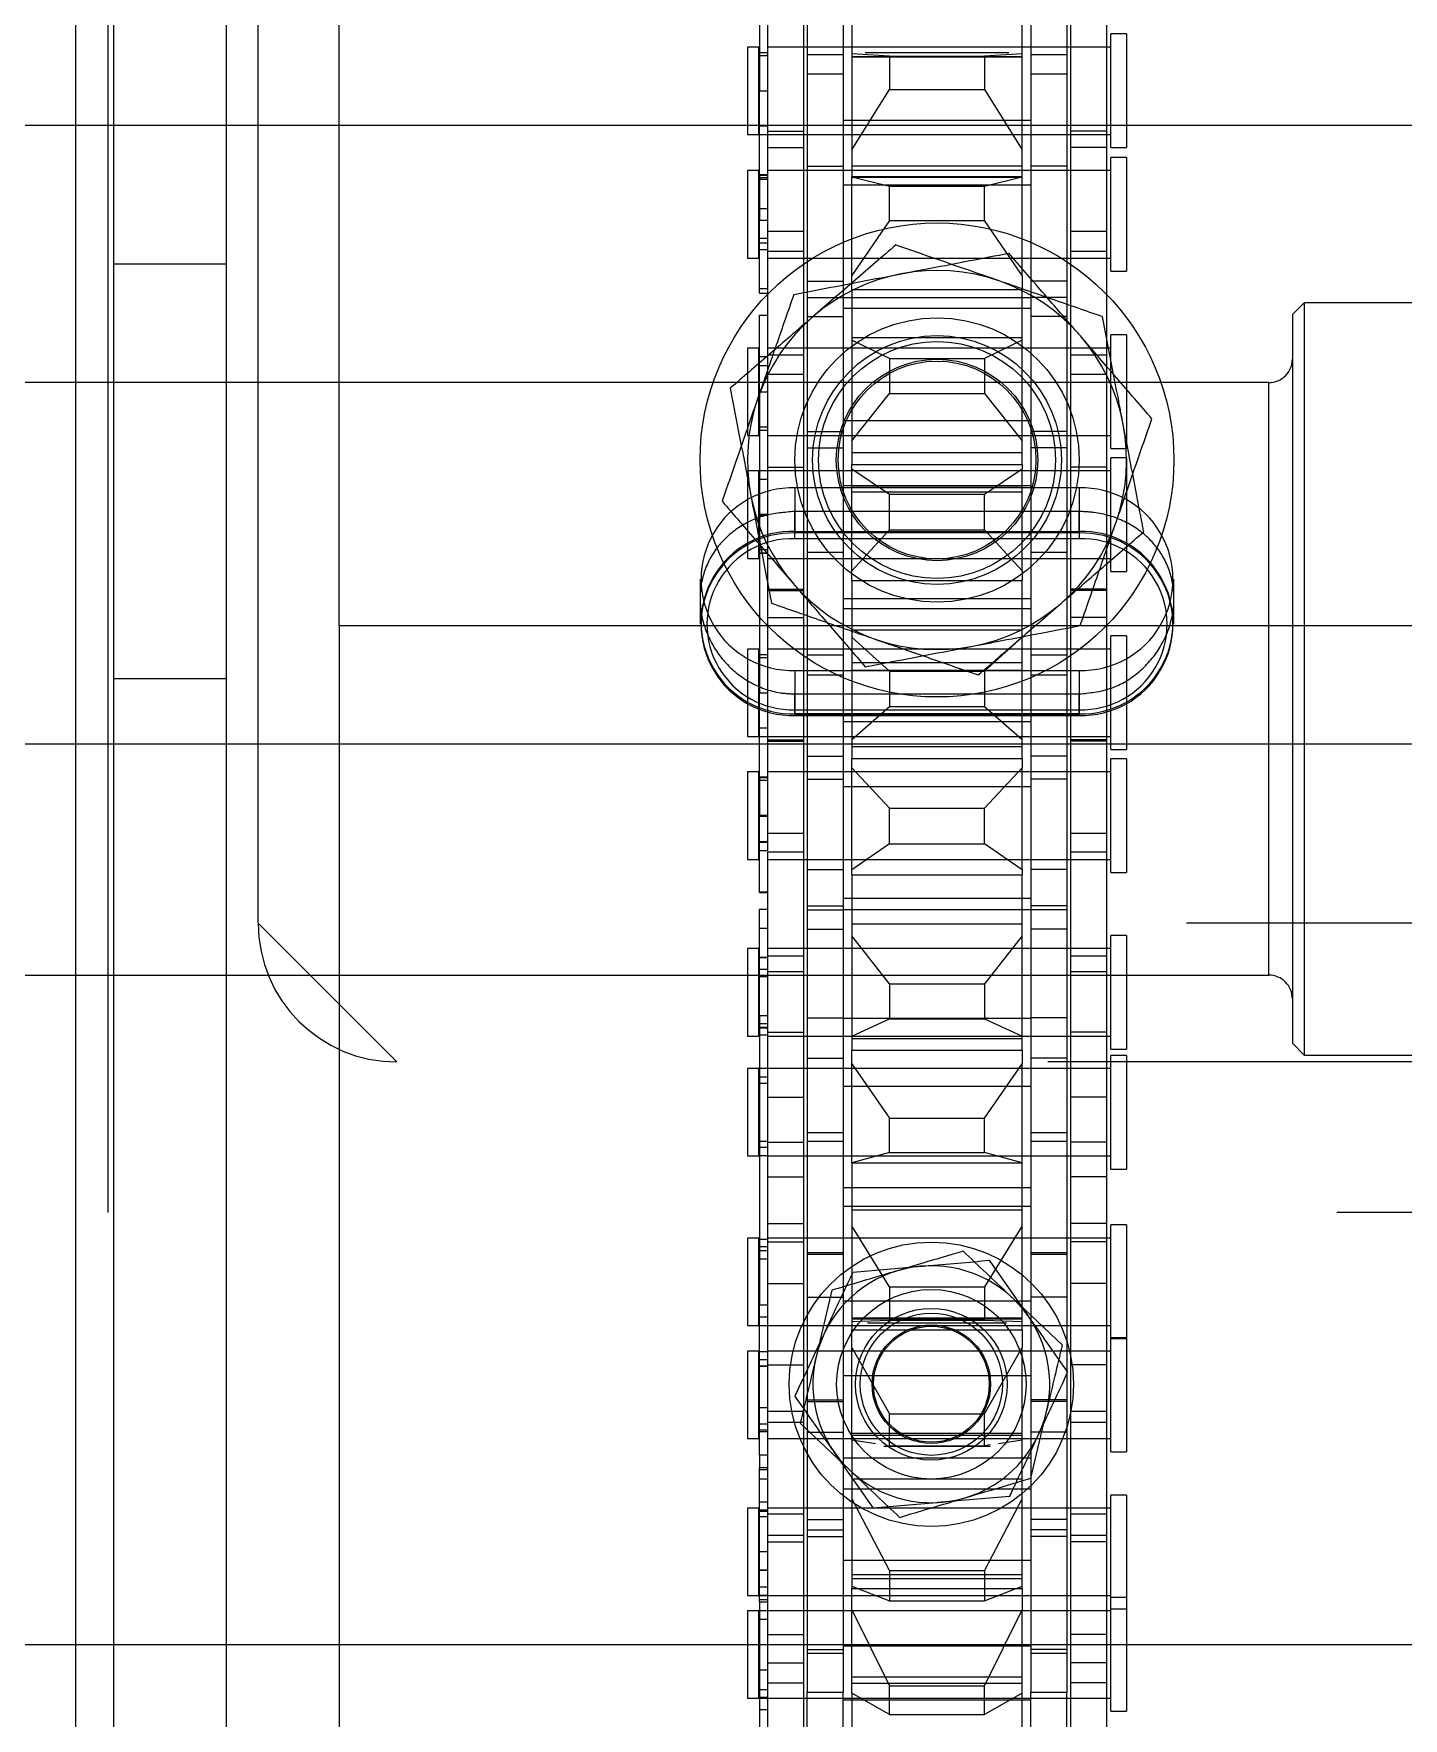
# Model space of a CAD drawing. Header units: metres. Extents: x 0 to 63075, y 0 to 44550.
# Drawn here: x 14311.9 to 14369.7, y 24598.7 to 24669.8 of the extents above; entities that cross this region are included whole.
import ezdxf

# ---------------------------------------------------------------- set-up
doc = ezdxf.new("R2010")
doc.units = ezdxf.units.M
doc.header["$LTSCALE"] = 75
doc.linetypes.add('HIDDEN2', pattern=[4.7625, 3.175, -1.5875])
for name, color, linetype in [('SDM', 7, 'Continuous'), ('SL1', 8, 'Continuous'), ('SL4', 4, 'Continuous'), ('ST1', 7, 'HIDDEN2')]:
    doc.layers.add(name, color=color, linetype=linetype)

# ---------------------------------------------------------------- blocks, each defined once
blk = doc.blocks.new('A$C29c634ac')
at = {"layer": 'SL1'}
for p, q in [((8110.014, 1997.519), (1110.014, 1997.519)), ((8110.014, 1997.519), (1110.014, 1997.519)), ((8110.014, 1971.419), (1110.014, 1971.419)), ((8110.014, 1971.419), (1110.014, 1971.419))]:
    blk.add_line(p, q, dxfattribs=at)
blk = doc.blocks.new('A$Ca53c419a')
at = {"layer": 'SL4'}
for p, q in [((381.194, 497.358), (91.194, 497.358)), ((1004.763, 495.765), (54.76, 495.765)), ((215, 486.24), (59.76, 486.24)), ((215, 421), (215, 486.24)), ((215, 486.24), (1004.763, 486.24)), ((181.353, 466.773), (179.368, 464.677)), ((186.968, 465.433), (184.161, 466.103)), ((184.647, 455.707), (186.632, 457.803)), ((179.032, 457.047), (181.839, 456.377))]:
    blk.add_line(p, q, dxfattribs=at)
for start, end in [(76.57898, 136.57898), (16.57898, 76.57898), (136.57898, 196.57898), (316.57898, 16.57898), (196.57898, 256.57898), (256.57898, 316.57898)]:
    blk.add_arc((183, 461.24), 5, start, end, dxfattribs=at)
for points, knots in [([(184.161, 466.103), (184.094, 466.119), (183.146, 466.346), (182.217, 466.567), (181.353, 466.773)], [0, 0, 0, 0, 0.070201, 1, 1, 1, 1]), ([(187.792, 462.667), (187.728, 462.884), (187.449, 463.82), (187.177, 464.732), (186.968, 465.433)], [0, 0, 0, 0, 0.2318493, 1, 1, 1, 1]), ([(179.368, 464.677), (179.321, 464.627), (178.651, 463.919), (177.995, 463.225), (177.384, 462.58)], [0, 0, 0, 0, 0.070201, 1, 1, 1, 1]), ([(177.384, 462.58), (177.593, 461.879), (177.865, 460.967), (178.143, 460.03), (178.208, 459.813)], [0, 0, 0, 0, 0.768151, 1, 1, 1, 1]), ([(188.616, 459.9), (188.559, 460.09), (188.291, 460.991), (188.012, 461.928), (187.792, 462.667)], [0, 0, 0, 0, 0.211001, 1, 1, 1, 1]), ([(178.208, 459.813), (178.428, 459.074), (178.707, 458.138), (178.975, 457.237), (179.032, 457.047)], [0, 0, 0, 0, 0.788999, 1, 1, 1, 1]), ([(186.632, 457.803), (186.679, 457.853), (187.349, 458.561), (188.005, 459.255), (188.616, 459.9)], [0, 0, 0, 0, 0.070201, 1, 1, 1, 1]), ([(181.839, 456.377), (181.906, 456.361), (182.854, 456.134), (183.783, 455.913), (184.647, 455.707)], [0, 0, 0, 0, 0.070201, 1, 1, 1, 1])]:
    blk.add_open_spline(points, degree=3, knots=knots, dxfattribs=at)
at = {"layer": 'ST1'}
for p, q in [((200.263, 538.565), (200.263, 447)), ((225.263, 447), (225.263, 538.565)), ((172, 389.25), (172, 533.865)), ((378.194, 497.358), (91.194, 497.358)), ((253.75, 496), (190.25, 496)), ((190.25, 206), (190.25, 496)), ((212.763, 491.003), (212.763, 495.765)), ((230.263, 491.003), (230.263, 495.765)), ((1004.763, 491.003), (4.763, 491.003)), ((202.45, 489.65), (196.6, 483.8)), ((202.45, 212.35), (202.45, 489.65)), ((202.45, 489.65), (247.9, 489.65)), ((215, 486.24), (1004.763, 486.24)), ((196.6, 218.2), (196.6, 483.8)), ((216.971, 471), (215.07, 471)), ((216.157, 471), (215.138, 471)), ((173.816, 468.489), (163.604, 468.489)), ((169.283, 468.489), (169.283, 468.157)), ((170.198, 469), (169.752, 469)), ((169.752, 469), (169.752, 468.526)), ((169.752, 468.526), (173.442, 468.526)), ((169.752, 468.489), (169.752, 466.637)), ((169.793, 468.489), (169.793, 468.157)), ((170.121, 468.526), (170.121, 468.157)), ((173.442, 469), (170.198, 469)), ((170.946, 468.489), (170.946, 468.157)), ((173.073, 468.157), (173.073, 468.526)), ((173.442, 468.526), (173.442, 469)), ((173.442, 466.637), (173.442, 468.489)), ((173.816, 468.489), (173.816, 468.157)), ((173.816, 468.489), (177.648, 468.489)), ((173.912, 468.489), (173.912, 468.157)), ((177.412, 469), (174.083, 469)), ((174.083, 469), (174.083, 468.526)), ((174.083, 468.526), (177.773, 468.526)), ((174.083, 468.489), (174.083, 466.637)), ((174.1, 468.489), (174.1, 468.157)), ((174.452, 468.526), (174.452, 468.157)), ((175.149, 468.157), (175.149, 468.489)), ((175.152, 468.489), (175.152, 468.157)), ((175.941, 468.489), (175.941, 468.157)), ((177.404, 468.157), (177.404, 468.526)), ((177.773, 469), (177.412, 469)), ((177.648, 468.489), (177.648, 468.157)), ((177.648, 468.489), (177.695, 468.489)), ((177.695, 468.489), (177.695, 468.157)), ((177.695, 468.489), (179.403, 468.489)), ((177.773, 468.526), (177.773, 469)), ((178.039, 468.489), (178.039, 468.157)), ((179.012, 468.489), (179.012, 468.157)), ((179.403, 468.489), (179.403, 468.157)), ((179.403, 468.489), (179.48, 468.489)), ((180.026, 468.489), (179.48, 468.489)), ((179.48, 468.157), (179.48, 468.489)), ((180.026, 468.489), (180.026, 468.157)), ((180.026, 468.489), (183.774, 468.489)), ((180.82, 469), (180.708, 469)), ((180.708, 469), (180.708, 468.526)), ((180.708, 468.526), (184.398, 468.526)), ((184.398, 469), (180.82, 469)), ((181.006, 468.489), (181.006, 468.157)), ((181.077, 468.526), (181.077, 468.157)), ((181.332, 468.489), (181.332, 468.157)), ((182.021, 468.489), (182.021, 468.157)), ((183.769, 468.489), (183.769, 468.157)), ((183.772, 468.489), (186.351, 468.489)), ((183.772, 468.489), (183.772, 468.157)), ((183.774, 468.489), (183.774, 468.157)), ((184.029, 468.157), (184.029, 468.526)), ((184.378, 468.489), (184.378, 468.157)), ((184.398, 468.526), (184.398, 469)), ((189.169, 469), (185.479, 469)), ((185.479, 469), (185.479, 468.526)), ((185.479, 468.526), (189.169, 468.526)), ((185.479, 468.489), (185.479, 466.637)), ((185.848, 468.526), (185.848, 468.157)), ((186.351, 468.489), (186.351, 468.157)), ((198.565, 468.489), (186.351, 468.489)), ((188.297, 468.489), (188.297, 468.157)), ((188.639, 468.489), (188.639, 468.157)), ((188.8, 468.157), (188.8, 468.526)), ((189.124, 468.489), (189.124, 468.157)), ((189.169, 468.526), (189.169, 469)), ((192.747, 469), (192.635, 469)), ((192.635, 469), (192.635, 468.526)), ((192.635, 468.526), (196.325, 468.526)), ((192.655, 468.489), (192.655, 468.157)), ((196.325, 469), (192.747, 469)), ((193.004, 468.526), (193.004, 468.157)), ((193.259, 468.489), (193.259, 468.157)), ((193.263, 468.489), (193.263, 468.157)), ((195.7, 468.489), (195.7, 468.157)), ((195.956, 468.157), (195.956, 468.526)), ((196.325, 468.526), (196.325, 469)), ((196.325, 466.637), (196.325, 468.489)), ((201.383, 469), (197.693, 469)), ((197.693, 469), (197.693, 468.526)), ((197.693, 468.526), (201.383, 468.526)), ((197.739, 468.489), (197.739, 468.157)), ((198.032, 468.157), (198.032, 468.489)), ((198.062, 468.526), (198.062, 468.157)), ((198.224, 468.489), (198.224, 468.157)), ((198.565, 468.489), (198.565, 468.157)), ((198.565, 468.489), (202.241, 468.489)), ((200.199, 468.489), (200.199, 468.157)), ((200.511, 468.489), (200.511, 468.157)), ((201.007, 468.489), (201.007, 468.157)), ((201.014, 468.157), (201.014, 468.526)), ((201.383, 468.526), (201.383, 469)), ((202.241, 468.489), (202.241, 468.157)), ((202.241, 468.489), (203.05, 468.489)), ((203.05, 468.489), (203.05, 468.157)), ((203.754, 468.489), (203.754, 468.157)), ((203.754, 468.489), (206.973, 468.489)), ((203.772, 468.489), (203.772, 468.157)), ((208.839, 469), (205.149, 469)), ((205.149, 469), (205.149, 468.526)), ((205.149, 468.526), (208.839, 468.526)), ((205.518, 468.526), (205.518, 468.157)), ((205.878, 468.489), (205.878, 468.157)), ((205.895, 468.489), (205.895, 468.157)), ((206.973, 468.489), (206.973, 468.157)), ((208.618, 468.489), (206.973, 468.489)), ((207.015, 468.489), (207.015, 468.157)), ((208.47, 468.157), (208.47, 468.526)), ((208.608, 468.489), (208.608, 468.157)), ((208.618, 468.489), (208.618, 468.157)), ((208.625, 468.489), (212.177, 468.489)), ((208.625, 468.489), (208.625, 468.157)), ((208.839, 468.526), (208.839, 469)), ((214.022, 469), (210.332, 469)), ((210.332, 469), (210.332, 468.526)), ((210.332, 468.526), (214.022, 468.526)), ((210.332, 468.489), (210.332, 466.637)), ((210.701, 468.526), (210.701, 468.157)), ((212.177, 468.489), (212.177, 468.157)), ((224.877, 468.489), (212.177, 468.489)), ((212.178, 468.489), (212.178, 468.157)), ((213.653, 468.157), (213.653, 468.526)), ((213.796, 468.489), (213.796, 468.157)), ((213.797, 468.489), (213.797, 468.157)), ((214.022, 468.526), (214.022, 469)), ((221.539, 469), (217.849, 469)), ((217.849, 469), (217.849, 468.526)), ((217.849, 468.526), (221.539, 468.526)), ((218.069, 468.489), (218.069, 468.157)), ((218.08, 468.489), (218.08, 468.157)), ((218.218, 468.526), (218.218, 468.157)), ((219.673, 468.489), (219.673, 468.157)), ((219.714, 468.489), (219.714, 468.157)), ((221.17, 468.157), (221.17, 468.526)), ((221.539, 468.526), (221.539, 469)), ((221.539, 466.637), (221.539, 468.489)), ((226.722, 469), (223.032, 469)), ((223.032, 469), (223.032, 468.526)), ((223.032, 468.526), (226.722, 468.526)), ((223.246, 468.157), (223.246, 468.489)), ((223.258, 468.489), (223.258, 468.157)), ((223.258, 468.489), (223.258, 468.157)), ((223.401, 468.526), (223.401, 468.157)), ((224.877, 468.489), (224.877, 468.157)), ((224.877, 468.489), (228.108, 468.489)), ((224.878, 468.489), (224.878, 468.157)), ((225.984, 468.489), (225.984, 468.157)), ((225.985, 468.489), (225.985, 468.157)), ((226.353, 468.157), (226.353, 468.526)), ((226.722, 468.526), (226.722, 469)), ((228.108, 468.489), (228.108, 468.157)), ((228.108, 468.489), (228.108, 468.157)), ((228.108, 468.489), (228.108, 468.489)), ((229.039, 468.489), (229.039, 468.157)), ((229.039, 468.489), (232.12, 468.489)), ((229.242, 468.489), (229.242, 468.157)), ((234.209, 469), (230.519, 469)), ((230.519, 469), (230.519, 468.526)), ((230.519, 468.526), (234.204, 468.526)), ((230.888, 468.526), (230.888, 468.157)), ((231.158, 468.489), (231.158, 468.157)), ((231.361, 468.489), (231.361, 468.157)), ((232.12, 468.489), (232.12, 468.157)), ((234.04, 468.489), (232.12, 468.489)), ((232.607, 468.489), (232.607, 468.157)), ((233.84, 468.157), (233.84, 468.526)), ((233.918, 468.489), (233.918, 468.157)), ((234.025, 468.489), (237.577, 468.489)), ((234.025, 468.489), (234.025, 468.157)), ((234.04, 468.489), (234.04, 468.157)), ((234.204, 468.526), (234.209, 468.526)), ((234.209, 468.526), (234.209, 469)), ((239.422, 469), (235.732, 469)), ((235.732, 469), (235.732, 468.526)), ((235.732, 468.526), (239.422, 468.526)), ((235.732, 468.489), (235.732, 466.637)), ((236.101, 468.526), (236.101, 468.157)), ((237.577, 468.489), (237.577, 468.157)), ((250.277, 468.489), (237.577, 468.489)), ((239.053, 468.157), (239.053, 468.526)), ((239.196, 468.489), (239.196, 468.157)), ((239.422, 468.526), (239.422, 469)), ((170.405, 468.157), (165.298, 468.157)), ((169.752, 468.157), (169.752, 453.659)), ((170.405, 468.157), (170.405, 466.637)), ((181.404, 468.157), (170.405, 468.157)), ((171.239, 468.157), (171.239, 466.637)), ((172.446, 468.157), (172.446, 466.637)), ((173.442, 453.659), (173.442, 468.157)), ((174.083, 468.157), (174.083, 453.659)), ((176.345, 468.157), (176.345, 466.637)), ((176.633, 468.157), (176.633, 466.637)), ((177.517, 466.637), (177.517, 468.157)), ((177.773, 466.637), (177.773, 468.157)), ((177.773, 453.659), (177.773, 468.157)), ((180.708, 468.157), (180.708, 466.637)), ((180.708, 468.157), (180.708, 453.659)), ((189.009, 468.157), (181.404, 468.157)), ((181.404, 468.157), (181.404, 466.637)), ((181.848, 466.637), (181.848, 468.157)), ((183.818, 468.157), (183.818, 466.637)), ((184.398, 466.637), (184.398, 468.157)), ((184.398, 453.659), (184.398, 468.157)), ((185.479, 468.157), (185.479, 453.659)), ((187.252, 468.157), (187.252, 466.637)), ((189.009, 468.157), (189.009, 466.637)), ((195.116, 468.157), (189.009, 468.157)), ((189.169, 466.637), (189.169, 468.157)), ((189.169, 453.659), (189.169, 468.157)), ((189.781, 468.157), (189.781, 466.637)), ((191.747, 468.157), (191.747, 466.637)), ((192.635, 468.157), (192.635, 466.637)), ((192.635, 468.157), (192.635, 453.659)), ((193.215, 468.157), (193.215, 466.637)), ((195.116, 468.157), (195.116, 466.637)), ((205.458, 468.157), (195.116, 468.157)), ((196.325, 453.659), (196.325, 468.157)), ((197.693, 468.157), (197.693, 466.637)), ((197.693, 468.157), (197.693, 453.659)), ((197.854, 468.157), (197.854, 466.637)), ((200.4, 466.637), (200.4, 468.157)), ((201.074, 468.157), (201.074, 466.637)), ((201.383, 466.637), (201.383, 468.157)), ((201.383, 453.659), (201.383, 468.157)), ((205.149, 468.157), (205.149, 466.637)), ((205.149, 468.157), (205.149, 453.659)), ((205.458, 466.637), (205.458, 468.157)), ((206.257, 468.157), (205.518, 468.157)), ((215.351, 468.157), (206.257, 468.157)), ((206.257, 468.157), (206.257, 466.637)), ((208.839, 466.637), (208.839, 468.157)), ((208.839, 453.659), (208.839, 468.157)), ((210.14, 468.157), (210.14, 466.637)), ((210.198, 468.157), (210.198, 466.637)), ((210.332, 468.157), (210.332, 453.659)), ((214.022, 466.637), (214.022, 468.157)), ((214.022, 453.659), (214.022, 468.157)), ((215.351, 468.157), (215.351, 466.637)), ((221.701, 468.157), (215.351, 468.157)), ((215.353, 468.157), (215.353, 466.637)), ((216.489, 468.157), (216.489, 466.637)), ((216.548, 468.157), (216.548, 466.637)), ((217.849, 468.157), (217.849, 466.637)), ((217.849, 468.157), (217.849, 453.659)), ((221.539, 453.659), (221.539, 468.157)), ((221.701, 468.157), (221.701, 466.637)), ((230.797, 468.157), (221.701, 468.157)), ((221.703, 468.157), (221.703, 466.637)), ((223.032, 468.157), (223.032, 466.637)), ((223.032, 468.157), (223.032, 453.659)), ((225.614, 466.637), (225.614, 468.157)), ((226.444, 468.157), (226.444, 466.637)), ((226.722, 466.637), (226.722, 468.157)), ((226.722, 453.659), (226.722, 468.157)), ((230.519, 468.157), (230.519, 466.637)), ((230.519, 468.157), (230.519, 453.659)), ((231.657, 468.157), (230.797, 468.157)), ((230.797, 466.637), (230.797, 468.157)), ((240.752, 468.157), (231.657, 468.157)), ((231.657, 468.157), (231.657, 466.637)), ((234.209, 466.637), (234.209, 468.157)), ((234.209, 453.659), (234.209, 468.157)), ((235.188, 468.157), (235.188, 466.637)), ((235.732, 468.157), (235.732, 453.659)), ((235.874, 468.157), (235.874, 466.637)), ((239.422, 466.637), (239.422, 468.157)), ((239.422, 453.659), (239.422, 468.157)), ((159.9, 466.485), (170.008, 466.485)), ((170.405, 466.637), (165.298, 466.637)), ((169.752, 466.485), (169.752, 464.965)), ((176.572, 466.485), (170.008, 466.485)), ((170.008, 466.485), (170.008, 464.965)), ((181.404, 466.637), (170.405, 466.637)), ((171.635, 464.965), (171.635, 466.485)), ((171.809, 466.485), (171.809, 464.965)), ((173.442, 464.965), (173.442, 466.485)), ((174.083, 466.485), (174.083, 464.965)), ((176.572, 466.485), (176.572, 464.965)), ((182.27, 466.485), (176.572, 466.485)), ((176.864, 466.485), (176.864, 464.965)), ((177.287, 466.485), (177.287, 464.965)), ((177.773, 464.965), (177.773, 466.485)), ((180.708, 466.485), (180.708, 464.965)), ((180.982, 466.485), (180.982, 464.965)), ((189.009, 466.637), (181.404, 466.637)), ((182.27, 466.485), (182.27, 464.965)), ((193.244, 466.485), (182.27, 466.485)), ((182.342, 466.485), (182.342, 464.965)), ((184.398, 464.965), (184.398, 466.485)), ((185.479, 466.485), (185.479, 464.965)), ((186.68, 466.485), (186.68, 464.965)), ((188.473, 464.965), (188.473, 466.485)), ((188.56, 466.485), (188.56, 464.965)), ((195.116, 466.637), (189.009, 466.637)), ((189.169, 464.965), (189.169, 466.485)), ((192.635, 466.485), (192.635, 464.965)), ((193.618, 466.485), (193.244, 466.485)), ((193.244, 464.965), (193.244, 466.485)), ((202.209, 466.485), (193.618, 466.485)), ((193.618, 466.485), (193.618, 464.965)), ((205.458, 466.637), (195.116, 466.637)), ((196.325, 464.965), (196.325, 466.485)), ((196.757, 466.485), (196.757, 464.965)), ((197.693, 466.485), (197.693, 464.965)), ((198.46, 466.485), (198.46, 464.965)), ((201.383, 464.965), (201.383, 466.485)), ((202.209, 466.485), (202.209, 464.965)), ((208.529, 466.485), (202.209, 466.485)), ((203.014, 466.485), (203.014, 464.965)), ((203.187, 466.485), (203.187, 464.965)), ((204.717, 466.485), (204.717, 464.965)), ((205.149, 466.485), (205.149, 464.965)), ((206.257, 466.637), (205.458, 466.637)), ((215.351, 466.637), (206.257, 466.637)), ((208.529, 466.485), (208.529, 464.965)), ((218.097, 466.485), (208.529, 466.485)), ((208.839, 464.965), (208.839, 466.485)), ((209.507, 466.485), (209.507, 464.965)), ((210.332, 466.485), (210.332, 464.965)), ((213.121, 467), (211.221, 467)), ((211.221, 467), (211.221, 455)), ((211.279, 467), (211.279, 455)), ((211.461, 467), (211.28, 467)), ((211.289, 467), (212.128, 467)), ((211.289, 455), (211.289, 467)), ((211.461, 467), (211.461, 455)), ((212.128, 467), (212.128, 455)), ((212.914, 464.965), (212.914, 466.485)), ((213.121, 467), (213.121, 455)), ((213.774, 466.485), (213.774, 464.965)), ((214.022, 464.965), (214.022, 466.485)), ((221.701, 466.637), (215.351, 466.637)), ((217.849, 466.485), (217.849, 464.965)), ((218.957, 466.485), (218.097, 466.485)), ((218.097, 464.965), (218.097, 466.485)), ((218.68, 467), (218.988, 467)), ((218.68, 455), (218.68, 467)), ((220.821, 467), (218.92, 467)), ((218.92, 455), (218.92, 467)), ((228.052, 466.485), (218.957, 466.485)), ((218.957, 466.485), (218.957, 464.965)), ((218.988, 467), (219.828, 467)), ((218.988, 467), (218.988, 455)), ((219.828, 455), (219.828, 467)), ((220.821, 455), (220.821, 467)), ((221.539, 464.965), (221.539, 466.485)), ((230.797, 466.637), (221.701, 466.637)), ((222.518, 466.485), (222.518, 464.965)), ((223.032, 466.485), (223.032, 464.965)), ((223.204, 466.485), (223.204, 464.965)), ((226.722, 464.965), (226.722, 466.485)), ((228.052, 466.485), (228.052, 464.965)), ((234.402, 466.485), (228.052, 466.485)), ((228.853, 466.485), (228.853, 464.965)), ((229.539, 466.485), (229.539, 464.965)), ((230.519, 466.485), (230.519, 464.965)), ((231.657, 466.637), (230.797, 466.637)), ((240.752, 466.637), (231.657, 466.637)), ((234.209, 464.965), (234.209, 466.485)), ((234.402, 466.485), (234.402, 464.965)), ((243.497, 466.485), (234.402, 466.485)), ((235.732, 466.485), (235.732, 464.965)), ((238.284, 464.965), (238.284, 466.485)), ((239.114, 466.485), (239.114, 464.965)), ((239.422, 464.965), (239.422, 466.485)), ((159.9, 464.965), (170.006, 464.965)), ((169.675, 457.035), (169.675, 464.965)), ((169.752, 464.965), (169.752, 457.035)), ((176.572, 464.965), (170.008, 464.965)), ((171.968, 464.965), (171.968, 457.035)), ((173.442, 457.035), (173.442, 464.965)), ((174.083, 464.965), (174.083, 457.035)), ((175.557, 457.035), (175.557, 464.965)), ((182.27, 464.965), (176.572, 464.965)), ((177.77, 463.686), (180.137, 465.339)), ((177.773, 457.035), (177.773, 464.965)), ((178.593, 464.965), (178.593, 457.035)), ((179.888, 457.035), (179.888, 464.965)), ((180.708, 464.965), (180.708, 457.035)), ((193.244, 464.965), (182.27, 464.965)), ((183.364, 464.965), (183.364, 457.035)), ((184.398, 457.035), (184.398, 464.965)), ((185.479, 464.965), (185.479, 457.035)), ((186.513, 457.035), (186.513, 464.965)), ((189.169, 457.035), (189.169, 464.965)), ((190.52, 464.965), (190.52, 457.035)), ((191.284, 457.035), (191.284, 464.965)), ((192.635, 464.965), (192.635, 457.035)), ((193.618, 464.965), (193.244, 464.965)), ((202.209, 464.965), (193.618, 464.965)), ((195.578, 464.965), (195.578, 457.035)), ((196.325, 457.035), (196.325, 464.965)), ((197.693, 464.965), (197.693, 457.035)), ((198.44, 457.035), (198.44, 464.965)), ((201.383, 457.035), (201.383, 464.965)), ((208.529, 464.965), (202.209, 464.965)), ((203.034, 464.965), (203.034, 457.035)), ((203.498, 457.035), (203.498, 464.965)), ((205.149, 464.965), (205.149, 457.035)), ((208.217, 464.965), (208.217, 457.035)), ((218.097, 464.965), (208.529, 464.965)), ((208.839, 457.035), (208.839, 464.965)), ((210.332, 464.965), (210.332, 457.035)), ((210.954, 457.035), (210.954, 464.965)), ((214.022, 457.035), (214.022, 464.965)), ((215.734, 464.965), (215.734, 457.035)), ((216.137, 457.035), (216.137, 464.965)), ((217.849, 464.965), (217.849, 457.035)), ((218.957, 464.965), (218.097, 464.965)), ((228.052, 464.965), (218.957, 464.965)), ((220.917, 464.965), (220.917, 457.035)), ((221.539, 457.035), (221.539, 464.965)), ((223.032, 464.965), (223.032, 457.035)), ((223.654, 457.035), (223.654, 464.965)), ((226.722, 457.035), (226.722, 464.965)), ((234.402, 464.965), (228.052, 464.965)), ((228.404, 464.965), (228.404, 457.035)), ((228.837, 457.035), (228.837, 464.965)), ((230.519, 464.965), (230.519, 457.035)), ((233.617, 464.965), (233.617, 457.035)), ((234.209, 457.035), (234.209, 464.965)), ((243.497, 464.965), (234.402, 464.965)), ((235.732, 464.965), (235.732, 457.035)), ((236.324, 457.035), (236.324, 464.965)), ((239.422, 457.035), (239.422, 464.965)), ((169.972, 464.6), (164.695, 464.6)), ((169.059, 463), (169.972, 464.6)), ((169.972, 464.6), (173.482, 464.6)), ((173.482, 464.6), (170.278, 463)), ((170.382, 464.6), (170.382, 457.4)), ((170.641, 457.4), (170.641, 464.6)), ((173.482, 464.6), (174.379, 464.6)), ((174.48, 464.6), (173.859, 463)), ((174.379, 464.6), (174.379, 457.4)), ((180.641, 464.6), (174.379, 464.6)), ((174.804, 464.6), (174.804, 457.4)), ((174.964, 457.4), (174.964, 464.6)), ((175.142, 463), (178.176, 464.6)), ((179.013, 464.6), (179.013, 457.4)), ((180.491, 463.592), (180.641, 464.6)), ((180.641, 464.6), (184.545, 464.6)), ((180.851, 464.6), (180.851, 457.4)), ((180.918, 457.4), (180.918, 464.6)), ((184.545, 464.6), (181.757, 463)), ((184.545, 464.6), (185.296, 464.6)), ((185.296, 464.6), (185.296, 457.4)), ((192.337, 464.6), (185.296, 464.6)), ((185.644, 464.6), (185.703, 463)), ((185.764, 464.6), (185.764, 457.4)), ((185.786, 457.4), (185.786, 464.6)), ((187.104, 463), (189.681, 464.6)), ((187.733, 464.546), (187.981, 461.67)), ((190.36, 464.6), (190.36, 457.4)), ((192.337, 464.6), (192.343, 464.6)), ((192.337, 464.6), (192.337, 457.4)), ((192.785, 463), (192.343, 464.6)), ((192.343, 464.6), (196.515, 464.6)), ((192.346, 464.6), (192.346, 457.4)), ((196.515, 464.6), (194.233, 463)), ((196.515, 464.6), (197.096, 464.6)), ((197.096, 464.6), (197.096, 457.4)), ((204.497, 464.6), (197.096, 464.6)), ((197.592, 464.6), (197.592, 457.4)), ((197.681, 464.6), (198.417, 463)), ((199.891, 463), (201.927, 464.6)), ((200.263, 464.6), (200.263, 457.4)), ((202.428, 464.6), (202.428, 457.4)), ((204.497, 464.6), (204.497, 457.4)), ((204.497, 464.6), (204.702, 464.6)), ((205.81, 463), (204.702, 464.6)), ((204.702, 464.6), (209.007, 464.6)), ((209.007, 464.6), (207.305, 463)), ((209.007, 464.6), (209.399, 464.6)), ((209.399, 464.6), (209.399, 457.4)), ((216.914, 464.6), (209.399, 464.6)), ((209.908, 464.6), (209.908, 457.4)), ((210.202, 464.6), (211.592, 463)), ((212.128, 464.6), (212.128, 457.4)), ((213.092, 463), (214.522, 464.6)), ((213.135, 464.6), (213.135, 457.4)), ((213.443, 457.4), (213.443, 464.6)), ((214.828, 464.6), (214.828, 457.4)), ((216.914, 464.6), (216.914, 457.4)), ((216.914, 464.6), (217.319, 464.6)), ((219.059, 463), (217.319, 464.6)), ((217.319, 464.6), (221.62, 464.6)), ((219.828, 457.4), (219.828, 464.6)), ((221.62, 464.6), (220.552, 463)), ((220.662, 464.6), (220.662, 457.4)), ((220.834, 457.4), (220.834, 464.6)), ((220.844, 457.4), (220.844, 464.6)), ((221.62, 464.6), (221.811, 464.6)), ((221.811, 464.6), (221.811, 457.4)), ((229.197, 464.6), (221.811, 464.6)), ((222.316, 464.6), (222.316, 457.4)), ((222.805, 464.6), (224.804, 463)), ((225.263, 457.4), (225.263, 464.6)), ((226.282, 463), (227.06, 464.6)), ((227.162, 464.6), (227.162, 457.4)), ((229.197, 464.6), (229.197, 457.4)), ((229.197, 464.6), (229.79, 464.6)), ((232.105, 463), (229.79, 464.6)), ((229.79, 464.6), (233.948, 464.6)), ((233.948, 464.6), (233.549, 463)), ((233.932, 464.6), (233.932, 457.4)), ((233.948, 464.6), (233.95, 464.6)), ((240.952, 464.6), (233.95, 464.6)), ((233.95, 457.4), (233.95, 464.6)), ((234.416, 464.6), (234.416, 457.4)), ((235.085, 464.6), (237.63, 463)), ((239.015, 464.6), (239.015, 457.4)), ((239.032, 464.6), (239.032, 457.4)), ((239.037, 463), (239.139, 464.6)), ((185.585, 463.936), (185.585, 458.064)), ((239.182, 457.964), (239.182, 464.036)), ((169.059, 463), (169.059, 459)), ((169.059, 463), (170.278, 463)), ((170.278, 463), (170.278, 459)), ((173.859, 463), (173.859, 459)), ((175.142, 463), (173.859, 463)), ((175.142, 463), (175.142, 459)), ((180.394, 463.246), (180.394, 458.754)), ((180.402, 463), (181.757, 463)), ((180.402, 463), (180.402, 459)), ((181.757, 463), (181.757, 459)), ((185.703, 463), (185.703, 459)), ((187.104, 463), (185.703, 463)), ((187.104, 463), (187.104, 459)), ((192.785, 463), (192.785, 459)), ((192.785, 463), (194.233, 463)), ((194.233, 463), (194.233, 459)), ((199.891, 463), (198.417, 463)), ((198.417, 463), (198.417, 459)), ((199.891, 463), (199.891, 459)), ((205.81, 463), (207.305, 463)), ((205.81, 463), (205.81, 459)), ((207.305, 463), (207.305, 459)), ((213.092, 463), (211.592, 463)), ((211.592, 463), (211.592, 459)), ((213.092, 463), (213.092, 459)), ((219.059, 463), (220.552, 463)), ((219.059, 463), (219.059, 459)), ((220.552, 463), (220.552, 459)), ((224.804, 463), (224.804, 459)), ((226.282, 463), (224.804, 463)), ((226.282, 463), (226.282, 459)), ((232.105, 463), (232.105, 459)), ((232.105, 463), (233.549, 463)), ((233.549, 463), (233.549, 459)), ((237.63, 463), (237.63, 459)), ((239.037, 463), (237.63, 463)), ((239.037, 463), (239.037, 459)), ((178.267, 457.934), (178.019, 460.81)), ((169.059, 459), (170.278, 459)), ((169.972, 457.4), (169.059, 459)), ((170.278, 459), (173.482, 457.4)), ((173.859, 459), (174.48, 457.4)), ((175.142, 459), (173.859, 459)), ((178.176, 457.4), (175.142, 459)), ((180.439, 458.754), (180.402, 459)), ((180.402, 459), (181.757, 459)), ((181.757, 459), (184.545, 457.4)), ((185.703, 459), (185.644, 457.4)), ((187.104, 459), (185.703, 459)), ((188.23, 458.794), (185.863, 457.141)), ((189.681, 457.4), (187.104, 459)), ((192.343, 457.4), (192.785, 459)), ((192.785, 459), (194.233, 459)), ((194.233, 459), (196.515, 457.4)), ((198.417, 459), (197.681, 457.4)), ((199.891, 459), (198.417, 459)), ((201.927, 457.4), (199.891, 459)), ((204.702, 457.4), (205.81, 459)), ((205.81, 459), (207.305, 459)), ((207.305, 459), (209.007, 457.4)), ((211.592, 459), (210.202, 457.4)), ((213.092, 459), (211.592, 459)), ((214.522, 457.4), (213.092, 459)), ((217.319, 457.4), (219.059, 459)), ((219.059, 459), (220.552, 459)), ((220.552, 459), (221.62, 457.4)), ((224.804, 459), (222.805, 457.4)), ((226.282, 459), (224.804, 459)), ((227.06, 457.4), (226.282, 459)), ((229.79, 457.4), (232.105, 459)), ((232.105, 459), (233.549, 459)), ((233.549, 459), (233.948, 457.4)), ((237.63, 459), (235.085, 457.4)), ((239.037, 459), (237.63, 459)), ((239.139, 457.4), (239.037, 459)), ((180.641, 457.4), (180.491, 458.408)), ((164.695, 457.4), (169.972, 457.4)), ((169.972, 457.4), (173.482, 457.4)), ((174.379, 457.4), (173.482, 457.4)), ((174.379, 457.4), (180.641, 457.4)), ((180.641, 457.4), (184.545, 457.4)), ((185.296, 457.4), (184.545, 457.4)), ((185.296, 457.4), (192.337, 457.4)), ((192.343, 457.4), (192.337, 457.4)), ((192.343, 457.4), (196.515, 457.4)), ((197.096, 457.4), (196.515, 457.4)), ((197.096, 457.4), (204.497, 457.4)), ((204.702, 457.4), (204.497, 457.4)), ((204.702, 457.4), (209.007, 457.4)), ((209.399, 457.4), (209.007, 457.4)), ((209.399, 457.4), (216.914, 457.4)), ((217.319, 457.4), (216.914, 457.4)), ((217.319, 457.4), (221.62, 457.4)), ((221.811, 457.4), (221.62, 457.4)), ((221.811, 457.4), (229.197, 457.4)), ((229.79, 457.4), (229.197, 457.4)), ((229.79, 457.4), (233.948, 457.4)), ((233.95, 457.4), (233.948, 457.4)), ((233.95, 457.4), (240.952, 457.4)), ((159.9, 457.035), (170.008, 457.035)), ((169.752, 457.035), (169.752, 455.515)), ((176.572, 457.035), (170.008, 457.035)), ((170.008, 457.035), (170.008, 455.515)), ((171.635, 455.515), (171.635, 457.035)), ((171.809, 455.515), (171.809, 457.035)), ((173.442, 455.515), (173.442, 457.035)), ((174.083, 457.035), (174.083, 455.515)), ((176.572, 455.515), (176.572, 457.035)), ((182.27, 457.035), (176.572, 457.035)), ((176.864, 455.515), (176.864, 457.035)), ((177.287, 455.515), (177.287, 457.035)), ((177.773, 455.515), (177.773, 457.035)), ((180.708, 457.035), (180.708, 455.515)), ((180.982, 455.515), (180.982, 457.035)), ((182.27, 455.515), (182.27, 457.035)), ((193.244, 457.035), (182.27, 457.035)), ((182.342, 455.515), (182.342, 457.035)), ((184.398, 455.515), (184.398, 457.035)), ((185.479, 457.035), (185.479, 455.515)), ((186.68, 455.515), (186.68, 457.035)), ((188.473, 455.515), (188.473, 457.035)), ((188.56, 457.035), (188.56, 455.515)), ((189.169, 455.515), (189.169, 457.035)), ((192.635, 457.035), (192.635, 455.515)), ((193.618, 457.035), (193.244, 457.035)), ((193.244, 455.515), (193.244, 457.035)), ((202.209, 457.035), (193.618, 457.035)), ((193.618, 457.035), (193.618, 455.515)), ((196.325, 455.515), (196.325, 457.035)), ((196.757, 455.515), (196.757, 457.035)), ((197.693, 457.035), (197.693, 455.515)), ((198.46, 455.515), (198.46, 457.035)), ((201.383, 455.515), (201.383, 457.035)), ((202.209, 455.515), (202.209, 457.035)), ((208.529, 457.035), (202.209, 457.035)), ((203.014, 455.515), (203.014, 457.035)), ((203.187, 455.515), (203.187, 457.035)), ((204.717, 455.515), (204.717, 457.035)), ((205.149, 457.035), (205.149, 455.515)), ((208.529, 455.515), (208.529, 457.035)), ((218.097, 457.035), (208.529, 457.035)), ((208.839, 455.515), (208.839, 457.035)), ((209.507, 455.515), (209.507, 457.035)), ((210.332, 457.035), (210.332, 455.515)), ((212.914, 455.515), (212.914, 457.035)), ((213.774, 457.035), (213.774, 455.515)), ((214.022, 455.515), (214.022, 457.035)), ((217.849, 457.035), (217.849, 455.515)), ((218.957, 457.035), (218.097, 457.035)), ((218.097, 455.515), (218.097, 457.035)), ((228.052, 457.035), (218.957, 457.035)), ((218.957, 457.035), (218.957, 455.515)), ((221.539, 455.515), (221.539, 457.035)), ((222.518, 455.515), (222.518, 457.035)), ((223.032, 457.035), (223.032, 455.515)), ((223.204, 455.515), (223.204, 457.035)), ((226.722, 455.515), (226.722, 457.035)), ((228.052, 455.515), (228.052, 457.035)), ((234.402, 457.035), (228.052, 457.035)), ((228.853, 455.515), (228.853, 457.035)), ((229.539, 455.515), (229.539, 457.035)), ((230.519, 457.035), (230.519, 455.515)), ((234.209, 455.515), (234.209, 457.035)), ((234.402, 455.515), (234.402, 457.035)), ((243.497, 457.035), (234.402, 457.035)), ((235.732, 457.035), (235.732, 455.515)), ((238.284, 455.515), (238.284, 457.035)), ((239.114, 457.035), (239.114, 455.515)), ((239.422, 455.515), (239.422, 457.035)), ((159.9, 455.515), (170.008, 455.515)), ((170.405, 455.363), (165.298, 455.363)), ((169.752, 455.363), (169.752, 453.843)), ((176.572, 455.515), (170.008, 455.515)), ((170.405, 453.843), (170.405, 455.363)), ((181.404, 455.363), (170.405, 455.363)), ((171.239, 453.843), (171.239, 455.363)), ((172.446, 453.843), (172.446, 455.363)), ((173.442, 453.843), (173.442, 455.363)), ((174.083, 455.363), (174.083, 453.843)), ((176.345, 453.843), (176.345, 455.363)), ((182.27, 455.515), (176.572, 455.515)), ((176.633, 455.363), (176.633, 453.843)), ((177.517, 453.843), (177.517, 455.363)), ((177.773, 453.843), (177.773, 455.363)), ((180.708, 455.363), (180.708, 453.843)), ((189.009, 455.363), (181.404, 455.363)), ((181.404, 455.363), (181.404, 453.843)), ((181.848, 453.843), (181.848, 455.363)), ((193.244, 455.515), (182.27, 455.515)), ((183.818, 453.843), (183.818, 455.363)), ((184.398, 453.843), (184.398, 455.363)), ((185.479, 455.363), (185.479, 453.843)), ((187.252, 453.843), (187.252, 455.363)), ((189.009, 453.843), (189.009, 455.363)), ((195.116, 455.363), (189.009, 455.363)), ((189.169, 453.843), (189.169, 455.363)), ((189.781, 453.843), (189.781, 455.363)), ((191.747, 453.843), (191.747, 455.363)), ((192.635, 455.363), (192.635, 453.843)), ((193.215, 453.843), (193.215, 455.363)), ((193.618, 455.515), (193.244, 455.515)), ((202.209, 455.515), (193.618, 455.515)), ((195.116, 453.843), (195.116, 455.363)), ((205.458, 455.363), (195.116, 455.363)), ((196.325, 453.843), (196.325, 455.363)), ((197.693, 455.363), (197.693, 453.843)), ((197.854, 453.843), (197.854, 455.363)), ((200.4, 453.843), (200.4, 455.363)), ((201.074, 455.363), (201.074, 453.843)), ((201.383, 453.843), (201.383, 455.363)), ((208.529, 455.515), (202.209, 455.515)), ((205.149, 455.363), (205.149, 453.843)), ((206.257, 455.363), (205.458, 455.363)), ((205.458, 453.843), (205.458, 455.363)), ((215.351, 455.363), (206.257, 455.363)), ((206.257, 455.363), (206.257, 453.843)), ((218.097, 455.515), (208.529, 455.515)), ((208.839, 453.843), (208.839, 455.363)), ((210.14, 453.843), (210.14, 455.363)), ((210.198, 453.843), (210.198, 455.363)), ((210.332, 455.363), (210.332, 453.843)), ((213.121, 455), (211.221, 455)), ((211.461, 455), (211.28, 455)), ((211.289, 455), (212.128, 455)), ((214.022, 453.843), (214.022, 455.363)), ((215.351, 453.843), (215.351, 455.363)), ((221.701, 455.363), (215.351, 455.363)), ((215.353, 453.843), (215.353, 455.363)), ((216.489, 453.843), (216.489, 455.363)), ((216.548, 453.843), (216.548, 455.363)), ((217.849, 455.363), (217.849, 453.843)), ((218.957, 455.515), (218.097, 455.515)), ((218.988, 455), (218.68, 455)), ((220.821, 455), (218.92, 455)), ((228.052, 455.515), (218.957, 455.515)), ((218.988, 455), (219.828, 455)), ((221.539, 453.843), (221.539, 455.363)), ((221.701, 453.843), (221.701, 455.363)), ((230.797, 455.363), (221.701, 455.363)), ((221.703, 453.843), (221.703, 455.363)), ((223.032, 455.363), (223.032, 453.843)), ((225.614, 453.843), (225.614, 455.363)), ((226.444, 455.363), (226.444, 453.843)), ((226.722, 453.843), (226.722, 455.363)), ((234.402, 455.515), (228.052, 455.515)), ((230.519, 455.363), (230.519, 453.843)), ((231.657, 455.363), (230.797, 455.363)), ((230.797, 453.843), (230.797, 455.363)), ((240.752, 455.363), (231.657, 455.363)), ((231.657, 455.363), (231.657, 453.843)), ((234.209, 453.843), (234.209, 455.363)), ((243.497, 455.515), (234.402, 455.515)), ((235.188, 453.843), (235.188, 455.363)), ((235.732, 455.363), (235.732, 453.843)), ((235.874, 453.843), (235.874, 455.363)), ((239.422, 453.843), (239.422, 455.363)), ((170.405, 453.843), (165.298, 453.843)), ((169.199, 453.659), (169.778, 453.659)), ((169.199, 453.659), (169.199, 453)), ((169.778, 453.659), (173.529, 453.659)), ((181.404, 453.843), (170.405, 453.843)), ((173.529, 453.659), (177.857, 453.659)), ((173.529, 453.659), (173.529, 453)), ((173.996, 453), (173.996, 453.659)), ((177.857, 453.659), (178.326, 453.659)), ((178.326, 453), (178.326, 453.659)), ((180.155, 453.659), (184.926, 453.659)), ((180.155, 453.659), (180.155, 453)), ((189.009, 453.843), (181.404, 453.843)), ((184.926, 453.659), (189.631, 453.659)), ((184.926, 453.659), (184.926, 453)), ((184.952, 453), (184.952, 453.659)), ((195.116, 453.843), (189.009, 453.843)), ((189.631, 453.659), (189.723, 453.659)), ((189.723, 453), (189.723, 453.659)), ((192.081, 453.659), (196.878, 453.659)), ((192.081, 453.659), (192.081, 453)), ((205.458, 453.843), (195.116, 453.843)), ((196.878, 453), (196.878, 453.659)), ((197.14, 453.659), (201.845, 453.659)), ((197.14, 453.659), (197.14, 453)), ((201.845, 453.659), (201.937, 453.659)), ((201.937, 453), (201.937, 453.659)), ((204.595, 453.659), (209.392, 453.659)), ((204.595, 453.659), (204.595, 453)), ((206.257, 453.843), (205.458, 453.843)), ((215.351, 453.843), (206.257, 453.843)), ((209.392, 453), (209.392, 453.659)), ((209.779, 453.659), (214.576, 453.659)), ((209.779, 453.659), (209.779, 453)), ((214.576, 453), (214.576, 453.659)), ((221.701, 453.843), (215.351, 453.843)), ((217.295, 453.659), (222.092, 453.659)), ((217.295, 453.659), (217.295, 453)), ((230.797, 453.843), (221.701, 453.843)), ((222.092, 453), (222.092, 453.659)), ((222.479, 453.659), (227.276, 453.659)), ((222.479, 453.659), (222.479, 453)), ((227.276, 453), (227.276, 453.659)), ((229.965, 453.659), (234.762, 453.659)), ((229.965, 453.659), (229.965, 453)), ((231.657, 453.843), (230.797, 453.843)), ((240.752, 453.843), (231.657, 453.843)), ((234.762, 453), (234.762, 453.659)), ((235.179, 453.659), (239.976, 453.659)), ((235.179, 453.659), (235.179, 453)), ((239.976, 453), (239.976, 453.659)), ((169.778, 453), (169.199, 453)), ((173.529, 453), (169.778, 453)), ((177.857, 453), (173.529, 453)), ((178.326, 453), (177.857, 453)), ((180.301, 453), (180.155, 453)), ((184.926, 453), (180.301, 453)), ((189.723, 453), (184.926, 453)), ((192.227, 453), (192.081, 453)), ((196.878, 453), (192.227, 453)), ((201.937, 453), (197.14, 453)), ((209.392, 453), (204.595, 453)), ((214.576, 453), (209.779, 453)), ((222.092, 453), (217.295, 453)), ((227.276, 453), (222.479, 453)), ((234.762, 453), (229.965, 453)), ((239.976, 453), (235.179, 453)), ((215.07, 451), (216.971, 451)), ((215.138, 451), (216.157, 451)), ((200.265, 447), (225.236, 447)), ((197.388, 446), (196.888, 445.5)), ((228.138, 446), (197.388, 446)), ((228.638, 445.5), (228.138, 446)), ((228.638, 445.5), (196.888, 445.5)), ((196.888, 445.5), (196.888, 256.5)), ((228.638, 420.765), (228.638, 445.5))]:
    blk.add_line(p, q, dxfattribs=at)
for centre, radius in [((222, 461), 10), ((183, 461.24), 6), ((222, 461), 6), ((222, 461), 5.25), ((222, 461), 5), ((183, 461.24), 4), ((222, 461), 4.25), ((222, 461), 4.172), ((183, 461.24), 3.2), ((183, 461.24), 3), ((183, 461.24), 2.5), ((183, 461.24), 2.445)]:
    blk.add_circle(centre, radius, dxfattribs=at)
for centre, radius, start, end in [((202.45, 483.8), 5.85, 90, 180), ((215.07, 467.107), 3.851, 358.40899, 181.59101), ((215.138, 467.107), 3.851, 358.40899, 181.59101), ((215.07, 467.1), 3.611, 358.40899, 181.59101), ((216.971, 467.107), 3.851, 358.40899, 181.59101), ((222, 461), 8, 100.86263, 160.86263), ((222, 461), 8, 40.86263, 100.86263), ((222, 461), 8, 340.86263, 40.86263), ((222, 461), 8, 160.86263, 220.86263), ((222, 461), 8, 280.86263, 340.86263), ((222, 461), 8, 220.86263, 280.86263), ((215.07, 454.893), 3.851, 178.40899, 1.59101), ((215.138, 454.893), 3.851, 178.40899, 1.59101), ((215.07, 454.9), 3.611, 178.40899, 1.59101), ((216.971, 454.893), 3.851, 178.40899, 1.59101), ((199.263, 447), 1, 270, 0), ((226.263, 447), 1, 180, 270)]:
    blk.add_arc(centre, radius, start, end, dxfattribs=at)
for points, knots in [([(219.828, 467), (219.791, 467.437), (219.719, 468.31), (219.148, 469.48), (218.271, 470.401), (217.11, 470.954), (215.816, 471.057), (214.552, 470.724), (213.43, 470.004), (212.569, 468.944), (212.171, 467.869), (212.138, 467.206), (212.128, 467)], [0, 0, 0, 0, 0.103572, 0.207012, 0.313844, 0.42317, 0.52894, 0.630914, 0.734208, 0.842002, 0.951055, 1, 1, 1, 1]), ([(220.259, 470.072), (219.692, 469.581), (218.547, 468.591), (217.363, 467.567), (216.766, 467.05)], [0, 0, 0, 0, 0.495458, 1, 1, 1, 1]), ([(224.623, 468.558), (224.519, 468.594), (223.736, 468.866), (222.259, 469.378), (220.93, 469.839), (220.259, 470.072)], [0, 0, 0, 0, 0.070086, 0.530782, 1, 1, 1, 1]), ([(225.028, 469.727), (223.853, 469.501), (222.356, 469.214), (220.821, 468.92), (220.492, 468.857)], [0, 0, 0, 0, 0.785622, 1, 1, 1, 1]), ([(228.05, 466.234), (227.979, 466.317), (227.436, 466.944), (226.413, 468.126), (225.493, 469.19), (225.028, 469.727)], [0, 0, 0, 0, 0.070086, 0.530782, 1, 1, 1, 1]), ([(220.492, 468.857), (219.247, 468.618), (217.711, 468.323), (216.235, 468.04), (215.956, 467.986)], [0, 0, 0, 0, 0.811304, 1, 1, 1, 1]), ([(228.986, 467.044), (228.278, 467.29), (226.847, 467.786), (225.369, 468.299), (224.623, 468.558)], [0, 0, 0, 0, 0.495458, 1, 1, 1, 1]), ([(215.956, 467.986), (215.71, 467.278), (215.214, 465.847), (214.701, 464.369), (214.442, 463.623)], [0, 0, 0, 0, 0.495458, 1, 1, 1, 1]), ([(216.766, 467.05), (216.683, 466.979), (216.056, 466.436), (214.874, 465.413), (213.81, 464.493), (213.273, 464.028)], [0, 0, 0, 0, 0.0700858, 0.5307822, 1, 1, 1, 1]), ([(228.986, 467.044), (229.059, 466.663), (229.343, 465.184), (229.638, 463.648), (229.857, 462.508)], [0, 0, 0, 0, 0.257551, 1, 1, 1, 1]), ([(180.137, 465.339), (180.193, 465.378), (180.992, 465.936), (181.775, 466.483), (182.503, 466.992)], [0, 0, 0, 0, 0.070201, 1, 1, 1, 1]), ([(182.503, 466.992), (182.723, 466.889), (183.575, 466.491), (184.461, 466.077), (185.118, 465.769)], [0, 0, 0, 0, 0.257551, 1, 1, 1, 1]), ([(185.118, 465.769), (185.356, 465.658), (186.241, 465.244), (187.103, 464.841), (187.733, 464.546)], [0, 0, 0, 0, 0.268634, 1, 1, 1, 1]), ([(231.072, 462.741), (230.581, 463.308), (229.591, 464.453), (228.567, 465.637), (228.05, 466.234)], [0, 0, 0, 0, 0.495458, 1, 1, 1, 1]), ([(178.019, 460.81), (178.013, 460.878), (177.929, 461.849), (177.847, 462.801), (177.77, 463.686)], [0, 0, 0, 0, 0.0702006, 1, 1, 1, 1]), ([(214.442, 463.623), (214.406, 463.519), (214.134, 462.736), (213.622, 461.259), (213.161, 459.93), (212.928, 459.259)], [0, 0, 0, 0, 0.070086, 0.530782, 1, 1, 1, 1]), ([(213.273, 464.028), (213.346, 463.648), (213.63, 462.169), (213.924, 460.633), (214.143, 459.492)], [0, 0, 0, 0, 0.257551, 1, 1, 1, 1]), ([(229.558, 458.377), (229.594, 458.481), (229.866, 459.264), (230.378, 460.741), (230.839, 462.07), (231.072, 462.741)], [0, 0, 0, 0, 0.070086, 0.530782, 1, 1, 1, 1]), ([(229.857, 462.508), (229.936, 462.095), (230.23, 460.56), (230.517, 459.065), (230.727, 457.972)], [0, 0, 0, 0, 0.268634, 1, 1, 1, 1]), ([(187.981, 461.67), (187.987, 461.602), (188.071, 460.631), (188.153, 459.679), (188.23, 458.794)], [0, 0, 0, 0, 0.070201, 1, 1, 1, 1]), ([(212.928, 459.259), (213.419, 458.692), (214.409, 457.547), (215.433, 456.363), (215.95, 455.766)], [0, 0, 0, 0, 0.495458, 1, 1, 1, 1]), ([(214.143, 459.492), (214.222, 459.08), (214.517, 457.545), (214.804, 456.05), (215.014, 454.956)], [0, 0, 0, 0, 0.268634, 1, 1, 1, 1]), ([(178.267, 457.934), (178.486, 457.831), (179.339, 457.433), (180.224, 457.018), (180.882, 456.711)], [0, 0, 0, 0, 0.257551, 1, 1, 1, 1]), ([(227.234, 454.95), (227.317, 455.021), (227.944, 455.564), (229.126, 456.587), (230.19, 457.507), (230.727, 457.972)], [0, 0, 0, 0, 0.070086, 0.530782, 1, 1, 1, 1]), ([(228.044, 454.014), (228.29, 454.722), (228.786, 456.153), (229.299, 457.631), (229.558, 458.377)], [0, 0, 0, 0, 0.495458, 1, 1, 1, 1]), ([(185.863, 457.141), (185.807, 457.102), (185.008, 456.544), (184.225, 455.997), (183.497, 455.488)], [0, 0, 0, 0, 0.070201, 1, 1, 1, 1]), ([(180.882, 456.711), (181.119, 456.6), (182.004, 456.186), (182.866, 455.783), (183.497, 455.488)], [0, 0, 0, 0, 0.268634, 1, 1, 1, 1]), ([(215.95, 455.766), (216.021, 455.683), (216.564, 455.056), (217.587, 453.874), (218.507, 452.81), (218.972, 452.273)], [0, 0, 0, 0, 0.070086, 0.530782, 1, 1, 1, 1]), ([(212.128, 455), (212.173, 454.563), (212.261, 453.69), (212.941, 452.52), (213.941, 451.599), (215.194, 451.046), (216.507, 450.943), (217.713, 451.276), (218.725, 451.996), (219.463, 453.056), (219.792, 454.131), (219.819, 454.794), (219.828, 455)], [0, 0, 0, 0, 0.103572, 0.207012, 0.313844, 0.42317, 0.52894, 0.630914, 0.734208, 0.842002, 0.951055, 1, 1, 1, 1]), ([(215.014, 454.956), (215.722, 454.71), (217.153, 454.214), (218.631, 453.701), (219.377, 453.442)], [0, 0, 0, 0, 0.495458, 1, 1, 1, 1]), ([(223.741, 451.928), (224.308, 452.419), (225.453, 453.409), (226.637, 454.433), (227.234, 454.95)], [0, 0, 0, 0, 0.495458, 1, 1, 1, 1]), ([(223.508, 453.143), (223.837, 453.206), (225.371, 453.501), (226.868, 453.788), (228.044, 454.014)], [0, 0, 0, 0, 0.214378, 1, 1, 1, 1]), ([(218.972, 452.273), (219.25, 452.326), (220.726, 452.61), (222.262, 452.904), (223.508, 453.143)], [0, 0, 0, 0, 0.188696, 1, 1, 1, 1]), ([(219.377, 453.442), (219.481, 453.406), (220.264, 453.134), (221.741, 452.622), (223.07, 452.161), (223.741, 451.928)], [0, 0, 0, 0, 0.070086, 0.530782, 1, 1, 1, 1])]:
    blk.add_open_spline(points, degree=3, knots=knots, dxfattribs=at)

msp = doc.modelspace()

# ---------------------------------------------------------------- block references
at = {"layer": 'SDM'}
msp.add_blockref('A$C29c634ac', (8259.513, 22668.364), dxfattribs=at)
at = {"layer": 'SDM', "rotation": 90}
msp.add_blockref('A$Ca53c419a', (14811.027, 24429.769), dxfattribs=at)

doc.saveas('drawing.dxf')
